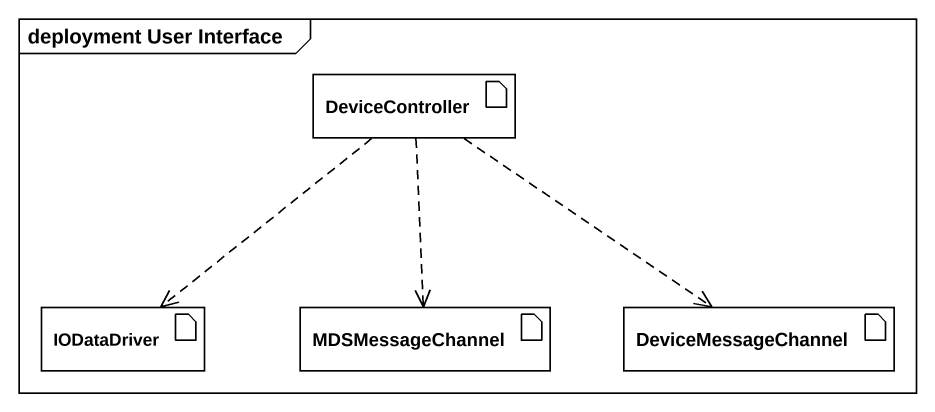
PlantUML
@startuml
mainframe deployment User Interface
artifact DeviceController
artifact IODataDriver
artifact MDSMessageChannel
artifact DeviceMessageChannel
DeviceController ..> IODataDriver
DeviceController ..> MDSMessageChannel
DeviceController ..> DeviceMessageChannel
@enduml
